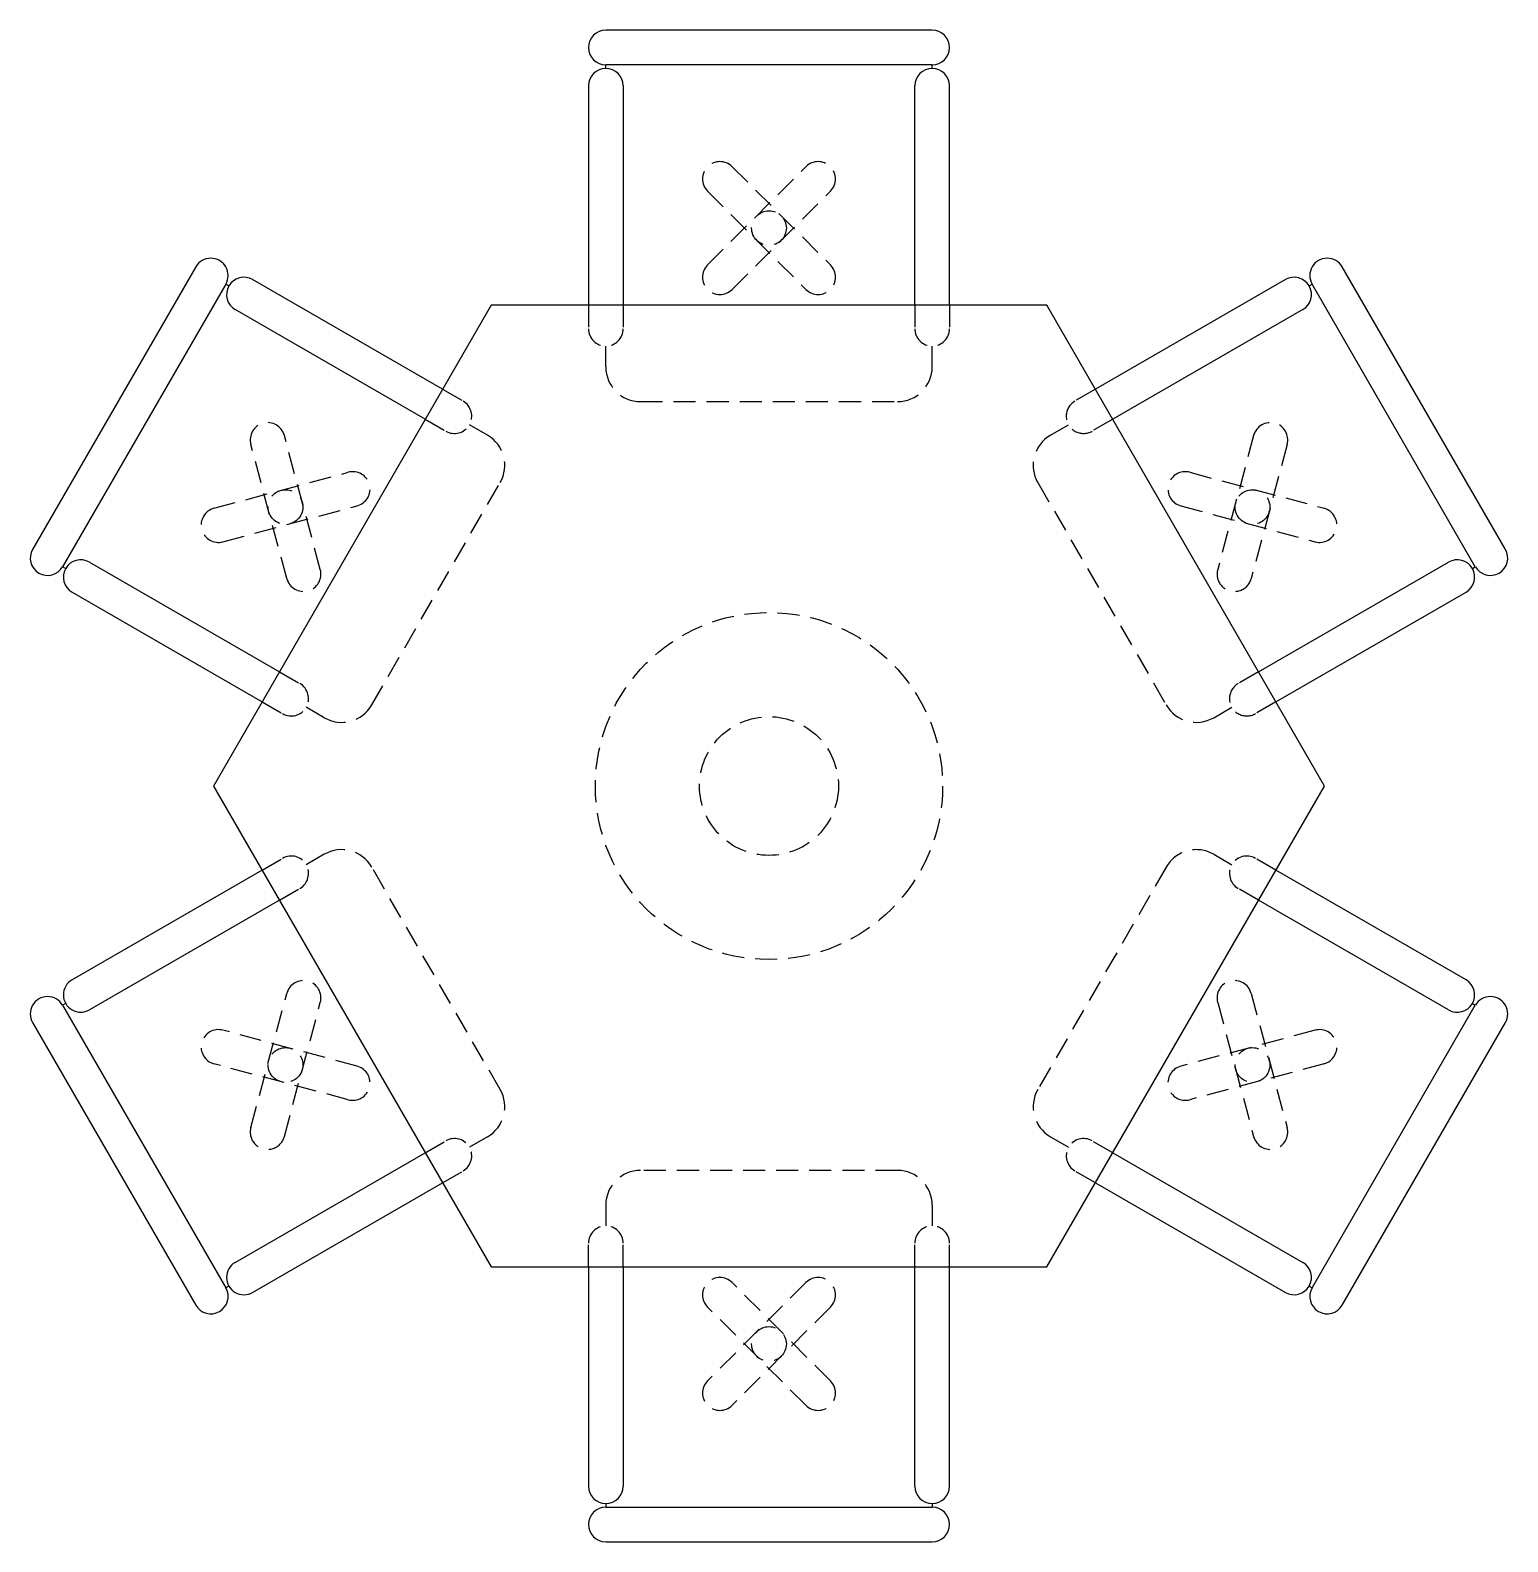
# Model space of a CAD drawing. Header units: millimetres. Extents: x 189 to 402, y 62 to 280.
import ezdxf

# ---------------------------------------------------------------- set-up
doc = ezdxf.new("R2010")
doc.units = ezdxf.units.MM
doc.linetypes.add('HIDDEN2', pattern=[4.7625, 3.175, -1.5875])

msp = doc.modelspace()

# ---------------------------------------------------------------- linework, layer by layer
for p, q in [((319.1, 279.89), (272.1, 279.89)), ((319.1, 274.89), (272.1, 274.89)), ((272.1, 274.39), (272.1, 274.89)), ((319.1, 274.39), (319.1, 274.89)), ((269.6, 271.89), (269.6, 240.29)), ((274.6, 271.89), (274.6, 240.29)), ((316.6, 240.29), (316.6, 271.89)), ((321.6, 240.29), (321.6, 271.89)), ((213.06, 245.8), (189.56, 205.1)), ((248.6, 228.17), (221.24, 243.97)), ((369.97, 243.97), (342.6, 228.17)), ((401.64, 205.1), (378.14, 245.8)), ((217.39, 243.3), (193.89, 202.6)), ((217.82, 243.05), (217.39, 243.3)), ((373.38, 243.05), (373.81, 243.3)), ((397.31, 202.6), (373.81, 243.3)), ((246.1, 223.84), (218.74, 239.64)), ((372.47, 239.64), (345.1, 223.84)), ((194.32, 202.35), (193.89, 202.6)), ((197.74, 203.26), (225.1, 187.47)), ((366.1, 187.47), (393.47, 203.26)), ((396.88, 202.35), (397.31, 202.6)), ((195.24, 198.93), (222.6, 183.14)), ((368.6, 183.14), (395.97, 198.93)), ((222.6, 158.89), (195.24, 143.09)), ((395.97, 143.09), (368.6, 158.89)), ((225.1, 154.56), (197.74, 138.76)), ((393.47, 138.76), (366.1, 154.56)), ((194.32, 139.67), (193.89, 139.42)), ((193.89, 139.42), (217.39, 98.72)), ((373.81, 98.72), (397.31, 139.42)), ((396.88, 139.67), (397.31, 139.42)), ((189.56, 136.92), (213.06, 96.22)), ((378.14, 96.22), (401.64, 136.92)), ((218.74, 102.38), (246.1, 118.18)), ((345.1, 118.18), (372.47, 102.38)), ((221.24, 98.05), (248.6, 113.85)), ((342.6, 113.85), (369.97, 98.05)), ((269.6, 101.73), (269.6, 70.13)), ((274.6, 101.73), (274.6, 70.13)), ((316.6, 70.13), (316.6, 101.73)), ((321.6, 70.13), (321.6, 101.73)), ((217.82, 98.97), (217.39, 98.72)), ((373.38, 98.97), (373.81, 98.72)), ((272.1, 67.63), (272.1, 67.13)), ((319.1, 67.63), (319.1, 67.13)), ((272.1, 67.13), (319.1, 67.13)), ((272.1, 62.13), (319.1, 62.13))]:
    msp.add_line(p, q)
at = {"linetype": 'HIDDEN2'}
for p, q in [((286.76, 246.09), (300.91, 260.23)), ((290.3, 260.23), (304.44, 246.09)), ((286.76, 256.69), (300.91, 242.55)), ((290.3, 242.55), (304.44, 256.69)), ((269.6, 240.29), (269.6, 236.89)), ((274.6, 240.29), (274.6, 236.89)), ((316.6, 240.29), (316.6, 236.89)), ((321.6, 240.29), (321.6, 236.89)), ((272.1, 231.39), (272.1, 234.39)), ((319.1, 231.39), (319.1, 234.39)), ((248.6, 228.17), (251.55, 226.47)), ((342.6, 228.17), (339.66, 226.47)), ((277.1, 226.39), (314.1, 226.39)), ((246.1, 223.84), (249.05, 222.14)), ((255.06, 221.55), (252.46, 223.05)), ((336.14, 221.55), (338.74, 223.05)), ((345.1, 223.84), (342.16, 222.14)), ((226.16, 200.89), (220.99, 220.21)), ((230.99, 202.19), (225.82, 221.51)), ((365.39, 221.51), (360.21, 202.19)), ((370.22, 220.21), (365.04, 200.89)), ((215.68, 211.03), (235, 216.2)), ((356.2, 216.2), (375.52, 211.03)), ((238.39, 182.68), (256.89, 214.72)), ((334.31, 214.72), (352.81, 182.68)), ((216.98, 206.2), (236.3, 211.37)), ((354.91, 211.37), (374.23, 206.2)), ((225.1, 187.47), (228.05, 185.76)), ((366.1, 187.47), (363.16, 185.76)), ((222.6, 183.14), (225.55, 181.43)), ((368.6, 183.14), (365.66, 181.43)), ((231.56, 180.85), (228.96, 182.35)), ((359.64, 180.85), (362.24, 182.35)), ((231.56, 161.17), (228.96, 159.67)), ((359.64, 161.17), (362.24, 159.67)), ((222.6, 158.89), (225.55, 160.59)), ((256.89, 127.3), (238.39, 159.34)), ((352.81, 159.34), (334.31, 127.3)), ((368.6, 158.89), (365.66, 160.59)), ((225.1, 154.56), (228.05, 156.26)), ((366.1, 154.56), (363.16, 156.26)), ((220.99, 121.81), (226.16, 141.13)), ((225.82, 120.51), (230.99, 139.83)), ((360.21, 139.83), (365.39, 120.51)), ((365.04, 141.13), (370.22, 121.81)), ((236.3, 130.65), (216.98, 135.82)), ((374.23, 135.82), (354.91, 130.65)), ((235, 125.82), (215.68, 130.99)), ((375.52, 130.99), (356.2, 125.82)), ((246.1, 118.18), (249.05, 119.88)), ((255.06, 120.47), (252.46, 118.97)), ((336.14, 120.47), (338.74, 118.97)), ((345.1, 118.18), (342.16, 119.88)), ((248.6, 113.85), (251.55, 115.55)), ((314.1, 115.63), (277.1, 115.63)), ((342.6, 113.85), (339.66, 115.55)), ((272.1, 110.63), (272.1, 107.63)), ((319.1, 110.63), (319.1, 107.63)), ((269.6, 101.73), (269.6, 105.13)), ((274.6, 101.73), (274.6, 105.13)), ((316.6, 101.73), (316.6, 105.13)), ((321.6, 101.73), (321.6, 105.13)), ((300.91, 99.47), (286.76, 85.33)), ((304.44, 85.33), (290.3, 99.47)), ((300.91, 81.79), (286.76, 95.93)), ((304.44, 95.93), (290.3, 81.79))]:
    msp.add_line(p, q, dxfattribs=at)
msp.add_lwpolyline([(255.6, 240.29), (215.6, 171.01), (255.6, 101.73), (335.6, 101.73), (375.6, 171.01), (335.6, 240.29)], close=True)
for centre, radius in [((295.6, 251.39), 2.5), ((225.99, 211.2), 2.5), ((365.21, 211.2), 2.5), ((295.6, 171.01), 25), ((295.6, 171.01), 10), ((225.99, 130.82), 2.5), ((365.21, 130.82), 2.5), ((295.6, 90.63), 2.5)]:
    msp.add_circle(centre, radius, dxfattribs=at)
for centre, start, end in [((272.1, 277.39), 90, 270), ((319.1, 277.39), 270, 90), ((272.1, 271.89), 0, 180), ((319.1, 271.89), 0, 180), ((215.22, 244.55), 330, 150), ((375.98, 244.55), 30, 210), ((219.99, 241.8), 60, 240), ((371.22, 241.8), 300, 120), ((191.72, 203.85), 150, 330), ((399.48, 203.85), 210, 30), ((196.49, 201.1), 60, 240), ((394.72, 201.1), 300, 120), ((196.49, 140.92), 120, 300), ((394.72, 140.92), 240, 60), ((191.72, 138.17), 30, 210), ((399.48, 138.17), 330, 150), ((219.99, 100.22), 120, 300), ((371.22, 100.22), 240, 60), ((215.22, 97.47), 210, 30), ((375.98, 97.47), 150, 330), ((272.1, 70.13), 180, 0), ((319.1, 70.13), 180, 0), ((272.1, 64.63), 90, 270), ((319.1, 64.63), 270, 90)]:
    msp.add_arc(centre, 2.5, start, end)
for centre, radius, start, end in [((288.53, 258.46), 2.5, 45, 225), ((302.67, 258.46), 2.5, 315, 135), ((288.53, 244.32), 2.5, 135, 315), ((302.67, 244.32), 2.5, 225, 45), ((272.1, 236.89), 2.5, 180, 0), ((319.1, 236.89), 2.5, 180, 0), ((277.1, 231.39), 5, 180, 270), ((314.1, 231.39), 5, 270, 0), ((250.3, 224.3), 2.5, 240, 60), ((340.91, 224.3), 2.5, 120, 300), ((223.4, 220.86), 2.5, 15, 195), ((367.8, 220.86), 2.5, 345, 165), ((252.56, 217.22), 5, 330, 60), ((338.64, 217.22), 5, 120, 210), ((235.65, 213.79), 2.5, 285, 105), ((355.55, 213.79), 2.5, 75, 255), ((216.33, 208.61), 2.5, 105, 285), ((374.87, 208.61), 2.5, 255, 75), ((228.58, 201.54), 2.5, 195, 15), ((362.62, 201.54), 2.5, 165, 345), ((226.8, 183.6), 2.5, 240, 60), ((364.41, 183.6), 2.5, 120, 300), ((234.06, 185.18), 5, 240, 330), ((357.14, 185.18), 5, 210, 300), ((234.06, 156.84), 5, 30, 120), ((357.14, 156.84), 5, 60, 150), ((226.8, 158.42), 2.5, 300, 120), ((364.41, 158.42), 2.5, 60, 240), ((228.58, 140.48), 2.5, 345, 165), ((362.62, 140.48), 2.5, 15, 195), ((216.33, 133.41), 2.5, 75, 255), ((374.87, 133.41), 2.5, 285, 105), ((235.65, 128.23), 2.5, 255, 75), ((355.55, 128.23), 2.5, 105, 285), ((252.56, 124.8), 5, 300, 30), ((338.64, 124.8), 5, 150, 240), ((223.4, 121.16), 2.5, 165, 345), ((250.3, 117.72), 2.5, 300, 120), ((340.91, 117.72), 2.5, 60, 240), ((367.8, 121.16), 2.5, 195, 15), ((277.1, 110.63), 5, 90, 180), ((314.1, 110.63), 5, 0, 90), ((272.1, 105.13), 2.5, 0, 180), ((319.1, 105.13), 2.5, 0, 180), ((288.53, 97.7), 2.5, 45, 225), ((302.67, 97.7), 2.5, 315, 135), ((288.53, 83.56), 2.5, 135, 315), ((302.67, 83.56), 2.5, 225, 45)]:
    msp.add_arc(centre, radius, start, end, dxfattribs=at)

doc.saveas('drawing.dxf')
